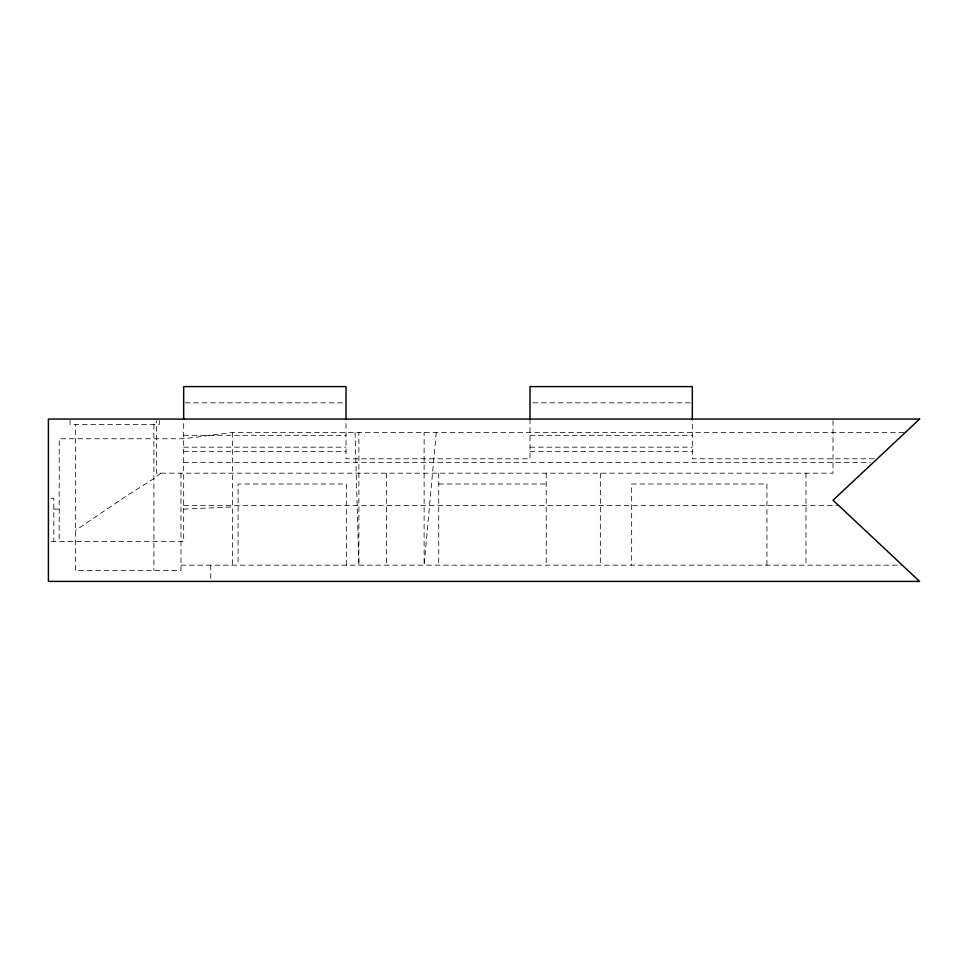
<?xml version="1.0" encoding="UTF-8"?>
<svg xmlns="http://www.w3.org/2000/svg" width="968" height="968" viewBox="0 0 968 968"><rect width="100%" height="100%" fill="white"/><g stroke="black" fill="none" stroke-linecap="round" stroke-linejoin="round"><path stroke-width="0.73" stroke-dasharray="4.84 3.63" d="M436.229 432.466L424.117 565.167L424.117 432.466M160.761 473.183L153.912 478.591L124.207 497.407L75.456 530.537M903.797 432.466L232.381 432.466L183.678 438.758L59.217 438.758L59.217 541.572M183.678 509.107L232.381 506.929M185.178 402.833L343.011 402.833M533.005 402.833L690.825 402.833M183.678 435.298L346.012 435.298M529.992 435.298L692.326 435.298M183.678 447.18L346.012 447.18M529.992 447.18L692.326 447.18M183.678 451.536L346.012 451.536M529.992 451.536L692.326 451.536M874.213 458.796L692.326 458.796L692.326 419.071M183.678 462.353L870.401 462.353M438.722 484L546.23 484M51.11 498.278L53.809 498.278L53.809 541.572M183.678 505.647L837.284 505.647M53.809 509.107L59.217 509.107M51.11 541.572L183.678 541.572L183.678 420.463M180.98 565.167L902.285 565.167M355.062 432.466L358.874 565.167L358.874 432.466M833.024 420.572L833.024 473.183L156.622 473.183L156.622 420.572M805.969 473.183L805.969 565.167M766.934 565.167L766.934 484L631.656 484L631.656 565.167M600.341 473.183L600.341 565.167M546.23 473.183L546.23 565.167M529.992 419.071L529.992 458.796L346.012 458.796L346.012 419.071M438.722 473.183L438.722 565.167M386.595 473.183L386.595 565.167M346.314 565.167L346.314 484L238.092 484L238.092 565.167M232.381 432.466L232.381 565.167M210.734 565.167L210.734 581.405M180.98 473.183L180.98 570.576L75.456 570.576L75.456 424.48M159.333 420.414L159.333 424.48L70.047 424.48L70.047 420.414M153.912 424.48L153.912 570.576"/><path stroke-width="1.45" d="M692.326 419.071L692.326 386.595L529.992 386.595L529.992 419.071M346.012 419.071L346.012 386.595L183.678 386.595L183.678 419.071M919.6 419.071L833.024 500.238L919.6 581.405L48.4 581.405L48.4 419.071L919.6 419.071"/></g></svg>
